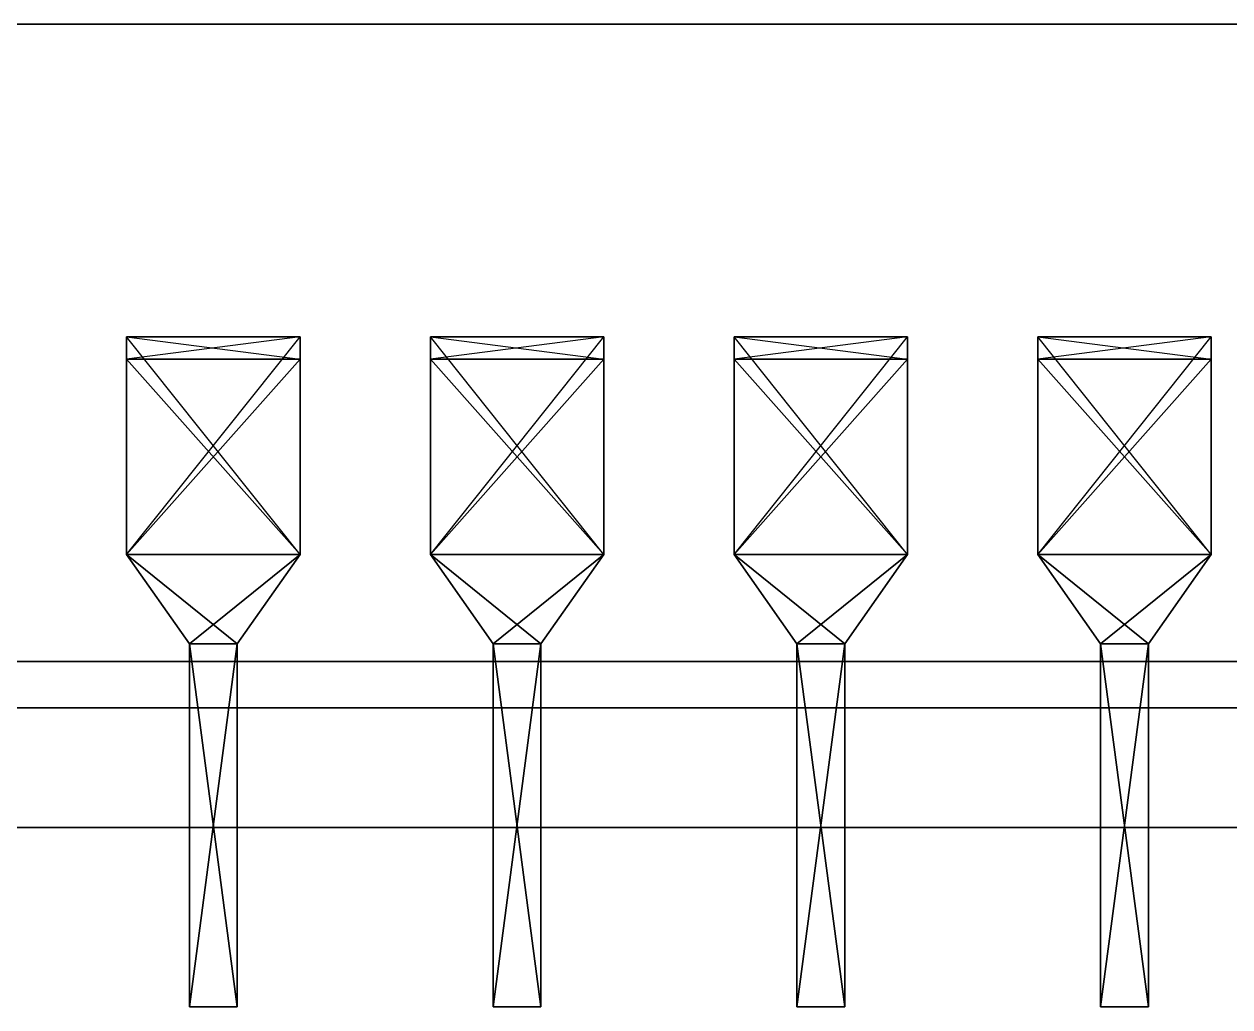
# Model space of a CAD drawing. Extents: x -2.5 to 50.3, y -2 to 6.5.
# Drawn here: x 10.61 to 20.69, y -2 to 6.22 of the extents above; entities that cross this region are included whole.
import ezdxf

# ---------------------------------------------------------------- set-up
doc = ezdxf.new("R2010")
doc.units = 0
doc.layers.add('UB3D', color=1, linetype='CONTINUOUS')

msp = doc.modelspace()

# ---------------------------------------------------------------- linework, layer by layer
at = {"layer": 'UB3D', "color": 27}
for points in [[(2.56, 0.89, -51.69), (24.36, 0.89, -51.69), (24.36, 6.22, -51.69), (2.56, 6.22, -51.69)], [(24.36, 0.89, -59.56), (2.56, 0.89, -59.56), (2.56, 6.22, -59.56), (24.36, 6.22, -59.56)], [(2.56, 6.22, -59.56), (24.36, 6.22, -59.56), (24.36, 6.22, -51.69)], [(2.56, 6.22, -59.56), (24.36, 6.22, -51.69), (2.56, 6.22, -51.69)], [(2.56, 0.89, -51.69), (24.36, 0.89, -51.69), (24.36, 0.89, -59.56)], [(2.56, 0.89, -51.69), (24.36, 0.89, -59.56), (2.56, 0.89, -59.56)]]:
    msp.add_3dface(points, dxfattribs=at)
at = {"layer": 'UB3D', "color": 254}
for points in [[(11.467, 1.783375, -51.716), (12.917, 1.783375, -51.716), (11.467, 3.605, -51.716)], [(12.917, 1.783375, -51.716), (11.467, 3.605, -51.716), (12.917, 3.605, -51.716)], [(11.467, 3.605, -51.716), (12.917, 3.605, -51.716), (11.467, 3.605, -53.816)], [(12.917, 3.605, -51.716), (11.467, 3.605, -53.816), (12.917, 3.605, -53.816)], [(11.467, 3.605, -53.816), (12.917, 3.605, -53.816), (11.467, 3.418166, -53.816)], [(12.917, 3.605, -53.816), (11.467, 3.418166, -53.816), (12.917, 3.418166, -53.816)], [(11.467, 1.783375, -51.716), (11.467, 3.418166, -51.916), (11.467, 3.605, -51.716)], [(11.467, 3.418166, -51.916), (11.467, 3.605, -51.716), (11.467, 3.418166, -53.816)], [(11.467, 3.605, -51.716), (11.467, 3.418166, -53.816), (11.467, 3.605, -53.816)], [(12.917, 1.783375, -59.536), (11.467, 1.783375, -59.536), (12.917, 3.605, -59.536)], [(11.467, 1.783375, -59.536), (12.917, 3.605, -59.536), (11.467, 3.605, -59.536)], [(12.917, 3.605, -59.536), (11.467, 3.605, -59.536), (12.917, 3.605, -57.436)], [(11.467, 3.605, -59.536), (12.917, 3.605, -57.436), (11.467, 3.605, -57.436)], [(12.917, 3.605, -57.436), (11.467, 3.605, -57.436), (12.917, 3.418166, -57.436)], [(11.467, 3.605, -57.436), (12.917, 3.418166, -57.436), (11.467, 3.418166, -57.436)], [(11.467, 1.783375, -59.536), (11.467, 1.783375, -59.336), (11.467, 3.605, -59.536)], [(11.467, 1.783375, -59.336), (11.467, 3.605, -59.536), (11.467, 3.418166, -59.336)], [(11.467, 3.605, -59.536), (11.467, 3.418166, -59.336), (11.467, 3.605, -57.436)], [(11.467, 3.418166, -59.336), (11.467, 3.605, -57.436), (11.467, 3.418166, -57.436)], [(12.917, 1.783375, -51.716), (12.917, 1.783375, -51.916), (12.917, 3.605, -51.716)], [(12.917, 1.783375, -51.916), (12.917, 3.605, -51.716), (12.917, 3.418166, -51.916)], [(12.917, 3.605, -51.716), (12.917, 3.418166, -51.916), (12.917, 3.605, -53.816)], [(12.917, 3.418166, -51.916), (12.917, 3.605, -53.816), (12.917, 3.418166, -53.816)], [(12.917, 1.783375, -59.536), (12.917, 3.418166, -59.336), (12.917, 3.605, -59.536)], [(12.917, 3.418166, -59.336), (12.917, 3.605, -59.536), (12.917, 3.418166, -57.436)], [(12.917, 3.605, -59.536), (12.917, 3.418166, -57.436), (12.917, 3.605, -57.436)], [(14.007, 1.783375, -51.716), (15.457, 1.783375, -51.716), (14.007, 3.605, -51.716)], [(15.457, 1.783375, -51.716), (14.007, 3.605, -51.716), (15.457, 3.605, -51.716)], [(14.007, 3.605, -51.716), (15.457, 3.605, -51.716), (14.007, 3.605, -53.816)], [(15.457, 3.605, -51.716), (14.007, 3.605, -53.816), (15.457, 3.605, -53.816)], [(14.007, 3.605, -53.816), (15.457, 3.605, -53.816), (14.007, 3.418166, -53.816)], [(15.457, 3.605, -53.816), (14.007, 3.418166, -53.816), (15.457, 3.418166, -53.816)], [(14.007, 1.783375, -51.716), (14.007, 3.418166, -51.916), (14.007, 3.605, -51.716)], [(14.007, 3.418166, -51.916), (14.007, 3.605, -51.716), (14.007, 3.418166, -53.816)], [(14.007, 3.605, -51.716), (14.007, 3.418166, -53.816), (14.007, 3.605, -53.816)], [(15.457, 1.783375, -59.536), (14.007, 1.783375, -59.536), (15.457, 3.605, -59.536)], [(14.007, 1.783375, -59.536), (15.457, 3.605, -59.536), (14.007, 3.605, -59.536)], [(15.457, 3.605, -59.536), (14.007, 3.605, -59.536), (15.457, 3.605, -57.436)], [(14.007, 3.605, -59.536), (15.457, 3.605, -57.436), (14.007, 3.605, -57.436)], [(15.457, 3.605, -57.436), (14.007, 3.605, -57.436), (15.457, 3.418166, -57.436)], [(14.007, 3.605, -57.436), (15.457, 3.418166, -57.436), (14.007, 3.418166, -57.436)], [(14.007, 1.783375, -59.536), (14.007, 1.783375, -59.336), (14.007, 3.605, -59.536)], [(14.007, 1.783375, -59.336), (14.007, 3.605, -59.536), (14.007, 3.418166, -59.336)], [(14.007, 3.605, -59.536), (14.007, 3.418166, -59.336), (14.007, 3.605, -57.436)], [(14.007, 3.418166, -59.336), (14.007, 3.605, -57.436), (14.007, 3.418166, -57.436)], [(15.457, 1.783375, -51.716), (15.457, 1.783375, -51.916), (15.457, 3.605, -51.716)], [(15.457, 1.783375, -51.916), (15.457, 3.605, -51.716), (15.457, 3.418166, -51.916)], [(15.457, 3.605, -51.716), (15.457, 3.418166, -51.916), (15.457, 3.605, -53.816)], [(15.457, 3.418166, -51.916), (15.457, 3.605, -53.816), (15.457, 3.418166, -53.816)], [(15.457, 1.783375, -59.536), (15.457, 3.418166, -59.336), (15.457, 3.605, -59.536)], [(15.457, 3.418166, -59.336), (15.457, 3.605, -59.536), (15.457, 3.418166, -57.436)], [(15.457, 3.605, -59.536), (15.457, 3.418166, -57.436), (15.457, 3.605, -57.436)], [(16.547, 1.783375, -51.716), (17.997, 1.783375, -51.716), (16.547, 3.605, -51.716)], [(17.997, 1.783375, -51.716), (16.547, 3.605, -51.716), (17.997, 3.605, -51.716)], [(16.547, 3.605, -51.716), (17.997, 3.605, -51.716), (16.547, 3.605, -53.816)], [(17.997, 3.605, -51.716), (16.547, 3.605, -53.816), (17.997, 3.605, -53.816)], [(16.547, 3.605, -53.816), (17.997, 3.605, -53.816), (16.547, 3.418166, -53.816)], [(17.997, 3.605, -53.816), (16.547, 3.418166, -53.816), (17.997, 3.418166, -53.816)], [(16.547, 1.783375, -51.716), (16.547, 3.418166, -51.916), (16.547, 3.605, -51.716)], [(16.547, 3.418166, -51.916), (16.547, 3.605, -51.716), (16.547, 3.418166, -53.816)], [(16.547, 3.605, -51.716), (16.547, 3.418166, -53.816), (16.547, 3.605, -53.816)], [(17.997, 1.783375, -59.536), (16.547, 1.783375, -59.536), (17.997, 3.605, -59.536)], [(16.547, 1.783375, -59.536), (17.997, 3.605, -59.536), (16.547, 3.605, -59.536)], [(17.997, 3.605, -59.536), (16.547, 3.605, -59.536), (17.997, 3.605, -57.436)], [(16.547, 3.605, -59.536), (17.997, 3.605, -57.436), (16.547, 3.605, -57.436)], [(17.997, 3.605, -57.436), (16.547, 3.605, -57.436), (17.997, 3.418166, -57.436)], [(16.547, 3.605, -57.436), (17.997, 3.418166, -57.436), (16.547, 3.418166, -57.436)], [(16.547, 1.783375, -59.536), (16.547, 1.783375, -59.336), (16.547, 3.605, -59.536)], [(16.547, 1.783375, -59.336), (16.547, 3.605, -59.536), (16.547, 3.418166, -59.336)], [(16.547, 3.605, -59.536), (16.547, 3.418166, -59.336), (16.547, 3.605, -57.436)], [(16.547, 3.418166, -59.336), (16.547, 3.605, -57.436), (16.547, 3.418166, -57.436)], [(17.997, 1.783375, -51.716), (17.997, 1.783375, -51.916), (17.997, 3.605, -51.716)], [(17.997, 1.783375, -51.916), (17.997, 3.605, -51.716), (17.997, 3.418166, -51.916)], [(17.997, 3.605, -51.716), (17.997, 3.418166, -51.916), (17.997, 3.605, -53.816)], [(17.997, 3.418166, -51.916), (17.997, 3.605, -53.816), (17.997, 3.418166, -53.816)], [(17.997, 1.783375, -59.536), (17.997, 3.418166, -59.336), (17.997, 3.605, -59.536)], [(17.997, 3.418166, -59.336), (17.997, 3.605, -59.536), (17.997, 3.418166, -57.436)], [(17.997, 3.605, -59.536), (17.997, 3.418166, -57.436), (17.997, 3.605, -57.436)], [(19.087, 1.783375, -51.716), (20.537, 1.783375, -51.716), (19.087, 3.605, -51.716)], [(20.537, 1.783375, -51.716), (19.087, 3.605, -51.716), (20.537, 3.605, -51.716)], [(19.087, 3.605, -51.716), (20.537, 3.605, -51.716), (19.087, 3.605, -53.816)], [(20.537, 3.605, -51.716), (19.087, 3.605, -53.816), (20.537, 3.605, -53.816)], [(19.087, 3.605, -53.816), (20.537, 3.605, -53.816), (19.087, 3.418166, -53.816)], [(20.537, 3.605, -53.816), (19.087, 3.418166, -53.816), (20.537, 3.418166, -53.816)], [(19.087, 1.783375, -51.716), (19.087, 3.418166, -51.916), (19.087, 3.605, -51.716)], [(19.087, 3.418166, -51.916), (19.087, 3.605, -51.716), (19.087, 3.418166, -53.816)], [(19.087, 3.605, -51.716), (19.087, 3.418166, -53.816), (19.087, 3.605, -53.816)], [(20.537, 1.783375, -59.536), (19.087, 1.783375, -59.536), (20.537, 3.605, -59.536)], [(19.087, 1.783375, -59.536), (20.537, 3.605, -59.536), (19.087, 3.605, -59.536)], [(20.537, 3.605, -59.536), (19.087, 3.605, -59.536), (20.537, 3.605, -57.436)], [(19.087, 3.605, -59.536), (20.537, 3.605, -57.436), (19.087, 3.605, -57.436)], [(20.537, 3.605, -57.436), (19.087, 3.605, -57.436), (20.537, 3.418166, -57.436)], [(19.087, 3.605, -57.436), (20.537, 3.418166, -57.436), (19.087, 3.418166, -57.436)], [(19.087, 1.783375, -59.536), (19.087, 1.783375, -59.336), (19.087, 3.605, -59.536)], [(19.087, 1.783375, -59.336), (19.087, 3.605, -59.536), (19.087, 3.418166, -59.336)], [(19.087, 3.605, -59.536), (19.087, 3.418166, -59.336), (19.087, 3.605, -57.436)], [(19.087, 3.418166, -59.336), (19.087, 3.605, -57.436), (19.087, 3.418166, -57.436)], [(20.537, 1.783375, -51.716), (20.537, 1.783375, -51.916), (20.537, 3.605, -51.716)], [(20.537, 1.783375, -51.916), (20.537, 3.605, -51.716), (20.537, 3.418166, -51.916)], [(20.537, 3.605, -51.716), (20.537, 3.418166, -51.916), (20.537, 3.605, -53.816)], [(20.537, 3.418166, -51.916), (20.537, 3.605, -53.816), (20.537, 3.418166, -53.816)], [(20.537, 1.783375, -59.536), (20.537, 3.418166, -59.336), (20.537, 3.605, -59.536)], [(20.537, 3.418166, -59.336), (20.537, 3.605, -59.536), (20.537, 3.418166, -57.436)], [(20.537, 3.605, -59.536), (20.537, 3.418166, -57.436), (20.537, 3.605, -57.436)], [(11.467, 3.418166, -53.816), (12.917, 3.418166, -53.816), (11.467, 3.418166, -51.916)], [(12.917, 3.418166, -53.816), (11.467, 3.418166, -51.916), (12.917, 3.418166, -51.916)], [(11.467, 3.418166, -51.916), (12.917, 3.418166, -51.916), (11.467, 1.783375, -51.916)], [(12.917, 3.418166, -51.916), (11.467, 1.783375, -51.916), (12.917, 1.783375, -51.916)], [(11.467, 1.783375, -51.916), (11.467, 1.783375, -51.716), (11.467, 3.418166, -51.916)], [(12.917, 3.418166, -57.436), (11.467, 3.418166, -57.436), (12.917, 3.418166, -59.336)], [(11.467, 3.418166, -57.436), (12.917, 3.418166, -59.336), (11.467, 3.418166, -59.336)], [(12.917, 3.418166, -59.336), (11.467, 3.418166, -59.336), (12.917, 1.783375, -59.336)], [(11.467, 3.418166, -59.336), (12.917, 1.783375, -59.336), (11.467, 1.783375, -59.336)], [(12.917, 1.783375, -59.336), (12.917, 1.783375, -59.536), (12.917, 3.418166, -59.336)], [(14.007, 3.418166, -53.816), (15.457, 3.418166, -53.816), (14.007, 3.418166, -51.916)], [(15.457, 3.418166, -53.816), (14.007, 3.418166, -51.916), (15.457, 3.418166, -51.916)], [(14.007, 3.418166, -51.916), (15.457, 3.418166, -51.916), (14.007, 1.783375, -51.916)], [(15.457, 3.418166, -51.916), (14.007, 1.783375, -51.916), (15.457, 1.783375, -51.916)], [(14.007, 1.783375, -51.916), (14.007, 1.783375, -51.716), (14.007, 3.418166, -51.916)], [(15.457, 3.418166, -57.436), (14.007, 3.418166, -57.436), (15.457, 3.418166, -59.336)], [(14.007, 3.418166, -57.436), (15.457, 3.418166, -59.336), (14.007, 3.418166, -59.336)], [(15.457, 3.418166, -59.336), (14.007, 3.418166, -59.336), (15.457, 1.783375, -59.336)], [(14.007, 3.418166, -59.336), (15.457, 1.783375, -59.336), (14.007, 1.783375, -59.336)], [(15.457, 1.783375, -59.336), (15.457, 1.783375, -59.536), (15.457, 3.418166, -59.336)], [(16.547, 3.418166, -53.816), (17.997, 3.418166, -53.816), (16.547, 3.418166, -51.916)], [(17.997, 3.418166, -53.816), (16.547, 3.418166, -51.916), (17.997, 3.418166, -51.916)], [(16.547, 3.418166, -51.916), (17.997, 3.418166, -51.916), (16.547, 1.783375, -51.916)], [(17.997, 3.418166, -51.916), (16.547, 1.783375, -51.916), (17.997, 1.783375, -51.916)], [(16.547, 1.783375, -51.916), (16.547, 1.783375, -51.716), (16.547, 3.418166, -51.916)], [(17.997, 3.418166, -57.436), (16.547, 3.418166, -57.436), (17.997, 3.418166, -59.336)], [(16.547, 3.418166, -57.436), (17.997, 3.418166, -59.336), (16.547, 3.418166, -59.336)], [(17.997, 3.418166, -59.336), (16.547, 3.418166, -59.336), (17.997, 1.783375, -59.336)], [(16.547, 3.418166, -59.336), (17.997, 1.783375, -59.336), (16.547, 1.783375, -59.336)], [(17.997, 1.783375, -59.336), (17.997, 1.783375, -59.536), (17.997, 3.418166, -59.336)], [(19.087, 3.418166, -53.816), (20.537, 3.418166, -53.816), (19.087, 3.418166, -51.916)], [(20.537, 3.418166, -53.816), (19.087, 3.418166, -51.916), (20.537, 3.418166, -51.916)], [(19.087, 3.418166, -51.916), (20.537, 3.418166, -51.916), (19.087, 1.783375, -51.916)], [(20.537, 3.418166, -51.916), (19.087, 1.783375, -51.916), (20.537, 1.783375, -51.916)], [(19.087, 1.783375, -51.916), (19.087, 1.783375, -51.716), (19.087, 3.418166, -51.916)], [(20.537, 3.418166, -57.436), (19.087, 3.418166, -57.436), (20.537, 3.418166, -59.336)], [(19.087, 3.418166, -57.436), (20.537, 3.418166, -59.336), (19.087, 3.418166, -59.336)], [(20.537, 3.418166, -59.336), (19.087, 3.418166, -59.336), (20.537, 1.783375, -59.336)], [(19.087, 3.418166, -59.336), (20.537, 1.783375, -59.336), (19.087, 1.783375, -59.336)], [(20.537, 1.783375, -59.336), (20.537, 1.783375, -59.536), (20.537, 3.418166, -59.336)], [(11.992, 1.036041, -51.716), (12.392, 1.036041, -51.716), (11.467, 1.783375, -51.716)], [(12.392, 1.036041, -51.716), (11.467, 1.783375, -51.716), (12.917, 1.783375, -51.716)], [(11.467, 1.783375, -51.916), (12.917, 1.783375, -51.916), (11.992, 1.036041, -51.916)], [(11.992, 1.036041, -51.916), (11.992, 1.036041, -51.716), (11.467, 1.783375, -51.916)], [(11.992, 1.036041, -51.716), (11.467, 1.783375, -51.916), (11.467, 1.783375, -51.716)], [(11.992, 1.036041, -59.536), (12.917, 1.783375, -59.536), (11.467, 1.783375, -59.536)], [(12.917, 1.783375, -59.336), (11.467, 1.783375, -59.336), (12.392, 1.036041, -59.336)], [(11.467, 1.783375, -59.336), (12.392, 1.036041, -59.336), (11.992, 1.036041, -59.336)], [(11.992, 1.036041, -59.536), (11.992, 1.036041, -59.336), (11.467, 1.783375, -59.536)], [(11.992, 1.036041, -59.336), (11.467, 1.783375, -59.536), (11.467, 1.783375, -59.336)], [(12.917, 1.783375, -51.916), (11.992, 1.036041, -51.916), (12.392, 1.036041, -51.916)], [(12.392, 1.036041, -59.536), (11.992, 1.036041, -59.536), (12.917, 1.783375, -59.536)], [(12.392, 1.036041, -51.716), (12.392, 1.036041, -51.916), (12.917, 1.783375, -51.716)], [(12.392, 1.036041, -51.916), (12.917, 1.783375, -51.716), (12.917, 1.783375, -51.916)], [(12.392, 1.036041, -59.336), (12.392, 1.036041, -59.536), (12.917, 1.783375, -59.336)], [(12.392, 1.036041, -59.536), (12.917, 1.783375, -59.336), (12.917, 1.783375, -59.536)], [(14.532, 1.036041, -51.716), (14.932, 1.036041, -51.716), (14.007, 1.783375, -51.716)], [(14.932, 1.036041, -51.716), (14.007, 1.783375, -51.716), (15.457, 1.783375, -51.716)], [(14.007, 1.783375, -51.916), (15.457, 1.783375, -51.916), (14.532, 1.036041, -51.916)], [(14.532, 1.036041, -51.916), (14.532, 1.036041, -51.716), (14.007, 1.783375, -51.916)], [(14.532, 1.036041, -51.716), (14.007, 1.783375, -51.916), (14.007, 1.783375, -51.716)], [(14.532, 1.036041, -59.536), (15.457, 1.783375, -59.536), (14.007, 1.783375, -59.536)], [(15.457, 1.783375, -59.336), (14.007, 1.783375, -59.336), (14.932, 1.036041, -59.336)], [(14.007, 1.783375, -59.336), (14.932, 1.036041, -59.336), (14.532, 1.036041, -59.336)], [(14.532, 1.036041, -59.536), (14.532, 1.036041, -59.336), (14.007, 1.783375, -59.536)], [(14.532, 1.036041, -59.336), (14.007, 1.783375, -59.536), (14.007, 1.783375, -59.336)], [(15.457, 1.783375, -51.916), (14.532, 1.036041, -51.916), (14.932, 1.036041, -51.916)], [(14.932, 1.036041, -59.536), (14.532, 1.036041, -59.536), (15.457, 1.783375, -59.536)], [(14.932, 1.036041, -51.716), (14.932, 1.036041, -51.916), (15.457, 1.783375, -51.716)], [(14.932, 1.036041, -51.916), (15.457, 1.783375, -51.716), (15.457, 1.783375, -51.916)], [(14.932, 1.036041, -59.336), (14.932, 1.036041, -59.536), (15.457, 1.783375, -59.336)], [(14.932, 1.036041, -59.536), (15.457, 1.783375, -59.336), (15.457, 1.783375, -59.536)], [(17.072, 1.036041, -51.716), (17.472, 1.036041, -51.716), (16.547, 1.783375, -51.716)], [(17.472, 1.036041, -51.716), (16.547, 1.783375, -51.716), (17.997, 1.783375, -51.716)], [(16.547, 1.783375, -51.916), (17.997, 1.783375, -51.916), (17.072, 1.036041, -51.916)], [(17.072, 1.036041, -51.916), (17.072, 1.036041, -51.716), (16.547, 1.783375, -51.916)], [(17.072, 1.036041, -51.716), (16.547, 1.783375, -51.916), (16.547, 1.783375, -51.716)], [(17.072, 1.036041, -59.536), (17.997, 1.783375, -59.536), (16.547, 1.783375, -59.536)], [(17.997, 1.783375, -59.336), (16.547, 1.783375, -59.336), (17.472, 1.036041, -59.336)], [(16.547, 1.783375, -59.336), (17.472, 1.036041, -59.336), (17.072, 1.036041, -59.336)], [(17.072, 1.036041, -59.536), (17.072, 1.036041, -59.336), (16.547, 1.783375, -59.536)], [(17.072, 1.036041, -59.336), (16.547, 1.783375, -59.536), (16.547, 1.783375, -59.336)], [(17.997, 1.783375, -51.916), (17.072, 1.036041, -51.916), (17.472, 1.036041, -51.916)], [(17.472, 1.036041, -59.536), (17.072, 1.036041, -59.536), (17.997, 1.783375, -59.536)], [(17.472, 1.036041, -51.716), (17.472, 1.036041, -51.916), (17.997, 1.783375, -51.716)], [(17.472, 1.036041, -51.916), (17.997, 1.783375, -51.716), (17.997, 1.783375, -51.916)], [(17.472, 1.036041, -59.336), (17.472, 1.036041, -59.536), (17.997, 1.783375, -59.336)], [(17.472, 1.036041, -59.536), (17.997, 1.783375, -59.336), (17.997, 1.783375, -59.536)], [(19.612, 1.036041, -51.716), (20.012, 1.036041, -51.716), (19.087, 1.783375, -51.716)], [(20.012, 1.036041, -51.716), (19.087, 1.783375, -51.716), (20.537, 1.783375, -51.716)], [(19.087, 1.783375, -51.916), (20.537, 1.783375, -51.916), (19.612, 1.036041, -51.916)], [(19.612, 1.036041, -51.916), (19.612, 1.036041, -51.716), (19.087, 1.783375, -51.916)], [(19.612, 1.036041, -51.716), (19.087, 1.783375, -51.916), (19.087, 1.783375, -51.716)], [(19.612, 1.036041, -59.536), (20.537, 1.783375, -59.536), (19.087, 1.783375, -59.536)], [(20.537, 1.783375, -59.336), (19.087, 1.783375, -59.336), (20.012, 1.036041, -59.336)], [(19.087, 1.783375, -59.336), (20.012, 1.036041, -59.336), (19.612, 1.036041, -59.336)], [(19.612, 1.036041, -59.536), (19.612, 1.036041, -59.336), (19.087, 1.783375, -59.536)], [(19.612, 1.036041, -59.336), (19.087, 1.783375, -59.536), (19.087, 1.783375, -59.336)], [(20.537, 1.783375, -51.916), (19.612, 1.036041, -51.916), (20.012, 1.036041, -51.916)], [(20.012, 1.036041, -59.536), (19.612, 1.036041, -59.536), (20.537, 1.783375, -59.536)], [(20.012, 1.036041, -51.716), (20.012, 1.036041, -51.916), (20.537, 1.783375, -51.716)], [(20.012, 1.036041, -51.916), (20.537, 1.783375, -51.716), (20.537, 1.783375, -51.916)], [(20.012, 1.036041, -59.336), (20.012, 1.036041, -59.536), (20.537, 1.783375, -59.336)], [(20.012, 1.036041, -59.536), (20.537, 1.783375, -59.336), (20.537, 1.783375, -59.536)], [(11.992, -2, -51.716), (12.392, -2, -51.716), (11.992, 1.036041, -51.716)], [(12.392, -2, -51.716), (11.992, 1.036041, -51.716), (12.392, 1.036041, -51.716)], [(11.992, 1.036041, -51.916), (12.392, 1.036041, -51.916), (11.992, -2, -51.916)], [(12.392, 1.036041, -51.916), (11.992, -2, -51.916), (12.392, -2, -51.916)], [(11.992, -2, -51.916), (11.992, -2, -51.716), (11.992, 1.036041, -51.916)], [(11.992, -2, -51.716), (11.992, 1.036041, -51.916), (11.992, 1.036041, -51.716)], [(12.392, -2, -59.536), (11.992, -2, -59.536), (12.392, 1.036041, -59.536)], [(11.992, -2, -59.536), (12.392, 1.036041, -59.536), (11.992, 1.036041, -59.536)], [(12.392, 1.036041, -59.336), (11.992, 1.036041, -59.336), (12.392, -2, -59.336)], [(11.992, 1.036041, -59.336), (12.392, -2, -59.336), (11.992, -2, -59.336)], [(11.992, -2, -59.536), (11.992, -2, -59.336), (11.992, 1.036041, -59.536)], [(11.992, -2, -59.336), (11.992, 1.036041, -59.536), (11.992, 1.036041, -59.336)], [(12.392, -2, -51.716), (12.392, -2, -51.916), (12.392, 1.036041, -51.716)], [(12.392, -2, -51.916), (12.392, 1.036041, -51.716), (12.392, 1.036041, -51.916)], [(12.392, -2, -59.336), (12.392, -2, -59.536), (12.392, 1.036041, -59.336)], [(12.392, -2, -59.536), (12.392, 1.036041, -59.336), (12.392, 1.036041, -59.536)], [(14.532, -2, -51.716), (14.932, -2, -51.716), (14.532, 1.036041, -51.716)], [(14.932, -2, -51.716), (14.532, 1.036041, -51.716), (14.932, 1.036041, -51.716)], [(14.532, 1.036041, -51.916), (14.932, 1.036041, -51.916), (14.532, -2, -51.916)], [(14.932, 1.036041, -51.916), (14.532, -2, -51.916), (14.932, -2, -51.916)], [(14.532, -2, -51.916), (14.532, -2, -51.716), (14.532, 1.036041, -51.916)], [(14.532, -2, -51.716), (14.532, 1.036041, -51.916), (14.532, 1.036041, -51.716)], [(14.932, -2, -59.536), (14.532, -2, -59.536), (14.932, 1.036041, -59.536)], [(14.532, -2, -59.536), (14.932, 1.036041, -59.536), (14.532, 1.036041, -59.536)], [(14.932, 1.036041, -59.336), (14.532, 1.036041, -59.336), (14.932, -2, -59.336)], [(14.532, 1.036041, -59.336), (14.932, -2, -59.336), (14.532, -2, -59.336)], [(14.532, -2, -59.536), (14.532, -2, -59.336), (14.532, 1.036041, -59.536)], [(14.532, -2, -59.336), (14.532, 1.036041, -59.536), (14.532, 1.036041, -59.336)], [(14.932, -2, -51.716), (14.932, -2, -51.916), (14.932, 1.036041, -51.716)], [(14.932, -2, -51.916), (14.932, 1.036041, -51.716), (14.932, 1.036041, -51.916)], [(14.932, -2, -59.336), (14.932, -2, -59.536), (14.932, 1.036041, -59.336)], [(14.932, -2, -59.536), (14.932, 1.036041, -59.336), (14.932, 1.036041, -59.536)], [(17.072, -2, -51.716), (17.472, -2, -51.716), (17.072, 1.036041, -51.716)], [(17.472, -2, -51.716), (17.072, 1.036041, -51.716), (17.472, 1.036041, -51.716)], [(17.072, 1.036041, -51.916), (17.472, 1.036041, -51.916), (17.072, -2, -51.916)], [(17.472, 1.036041, -51.916), (17.072, -2, -51.916), (17.472, -2, -51.916)], [(17.072, -2, -51.916), (17.072, -2, -51.716), (17.072, 1.036041, -51.916)], [(17.072, -2, -51.716), (17.072, 1.036041, -51.916), (17.072, 1.036041, -51.716)], [(17.472, -2, -59.536), (17.072, -2, -59.536), (17.472, 1.036041, -59.536)], [(17.072, -2, -59.536), (17.472, 1.036041, -59.536), (17.072, 1.036041, -59.536)], [(17.472, 1.036041, -59.336), (17.072, 1.036041, -59.336), (17.472, -2, -59.336)], [(17.072, 1.036041, -59.336), (17.472, -2, -59.336), (17.072, -2, -59.336)], [(17.072, -2, -59.536), (17.072, -2, -59.336), (17.072, 1.036041, -59.536)], [(17.072, -2, -59.336), (17.072, 1.036041, -59.536), (17.072, 1.036041, -59.336)], [(17.472, -2, -51.716), (17.472, -2, -51.916), (17.472, 1.036041, -51.716)], [(17.472, -2, -51.916), (17.472, 1.036041, -51.716), (17.472, 1.036041, -51.916)], [(17.472, -2, -59.336), (17.472, -2, -59.536), (17.472, 1.036041, -59.336)], [(17.472, -2, -59.536), (17.472, 1.036041, -59.336), (17.472, 1.036041, -59.536)], [(19.612, -2, -51.716), (20.012, -2, -51.716), (19.612, 1.036041, -51.716)], [(20.012, -2, -51.716), (19.612, 1.036041, -51.716), (20.012, 1.036041, -51.716)], [(19.612, 1.036041, -51.916), (20.012, 1.036041, -51.916), (19.612, -2, -51.916)], [(20.012, 1.036041, -51.916), (19.612, -2, -51.916), (20.012, -2, -51.916)], [(19.612, -2, -51.916), (19.612, -2, -51.716), (19.612, 1.036041, -51.916)], [(19.612, -2, -51.716), (19.612, 1.036041, -51.916), (19.612, 1.036041, -51.716)], [(20.012, -2, -59.536), (19.612, -2, -59.536), (20.012, 1.036041, -59.536)], [(19.612, -2, -59.536), (20.012, 1.036041, -59.536), (19.612, 1.036041, -59.536)], [(20.012, 1.036041, -59.336), (19.612, 1.036041, -59.336), (20.012, -2, -59.336)], [(19.612, 1.036041, -59.336), (20.012, -2, -59.336), (19.612, -2, -59.336)], [(19.612, -2, -59.536), (19.612, -2, -59.336), (19.612, 1.036041, -59.536)], [(19.612, -2, -59.336), (19.612, 1.036041, -59.536), (19.612, 1.036041, -59.336)], [(20.012, -2, -51.716), (20.012, -2, -51.916), (20.012, 1.036041, -51.716)], [(20.012, -2, -51.916), (20.012, 1.036041, -51.716), (20.012, 1.036041, -51.916)], [(20.012, -2, -59.336), (20.012, -2, -59.536), (20.012, 1.036041, -59.336)], [(20.012, -2, -59.536), (20.012, 1.036041, -59.336), (20.012, 1.036041, -59.536)], [(11.992, -2, -51.916), (12.392, -2, -51.916), (11.992, -2, -51.716)], [(12.392, -2, -51.916), (11.992, -2, -51.716), (12.392, -2, -51.716)], [(12.392, -2, -59.336), (11.992, -2, -59.336), (12.392, -2, -59.536)], [(11.992, -2, -59.336), (12.392, -2, -59.536), (11.992, -2, -59.536)], [(14.532, -2, -51.916), (14.932, -2, -51.916), (14.532, -2, -51.716)], [(14.932, -2, -51.916), (14.532, -2, -51.716), (14.932, -2, -51.716)], [(14.932, -2, -59.336), (14.532, -2, -59.336), (14.932, -2, -59.536)], [(14.532, -2, -59.336), (14.932, -2, -59.536), (14.532, -2, -59.536)], [(17.072, -2, -51.916), (17.472, -2, -51.916), (17.072, -2, -51.716)], [(17.472, -2, -51.916), (17.072, -2, -51.716), (17.472, -2, -51.716)], [(17.472, -2, -59.336), (17.072, -2, -59.336), (17.472, -2, -59.536)], [(17.072, -2, -59.336), (17.472, -2, -59.536), (17.072, -2, -59.536)], [(19.612, -2, -51.916), (20.012, -2, -51.916), (19.612, -2, -51.716)], [(20.012, -2, -51.916), (19.612, -2, -51.716), (20.012, -2, -51.716)], [(20.012, -2, -59.336), (19.612, -2, -59.336), (20.012, -2, -59.536)], [(19.612, -2, -59.336), (20.012, -2, -59.536), (19.612, -2, -59.536)]]:
    msp.add_3dface(points, dxfattribs=at)
at = {"layer": 'UB3D', "color": 94}
for points in [[(-2.54125, 0.5, -67.818), (50.292613, 0.5, -67.818), (50.292613, -0.5, -67.818), (-2.54125, -0.5, -67.818)], [(50.292613, 0.5, 1.27), (-2.54125, 0.5, 1.27), (-2.54125, -0.5, 1.27), (50.292613, -0.5, 1.27)], [(-2.54125, 0.5, 1.27), (-2.54125, 0.5, -67.818), (50.292613, 0.5, -67.818)], [(-2.54125, 0.5, 1.27), (50.292613, 0.5, -67.818), (50.292613, 0.5, 1.27)], [(-2.54125, 0.5, 1.27), (50.292613, 0.5, 1.27), (-2.54125, 0.5, 1.27)], [(-2.54125, -0.5, 1.27), (50.292613, -0.5, 1.27), (50.292613, -0.5, -67.818)], [(-2.54125, -0.5, 1.27), (50.292613, -0.5, -67.818), (-2.54125, -0.5, -67.818)]]:
    msp.add_3dface(points, dxfattribs=at)

doc.saveas('drawing.dxf')
